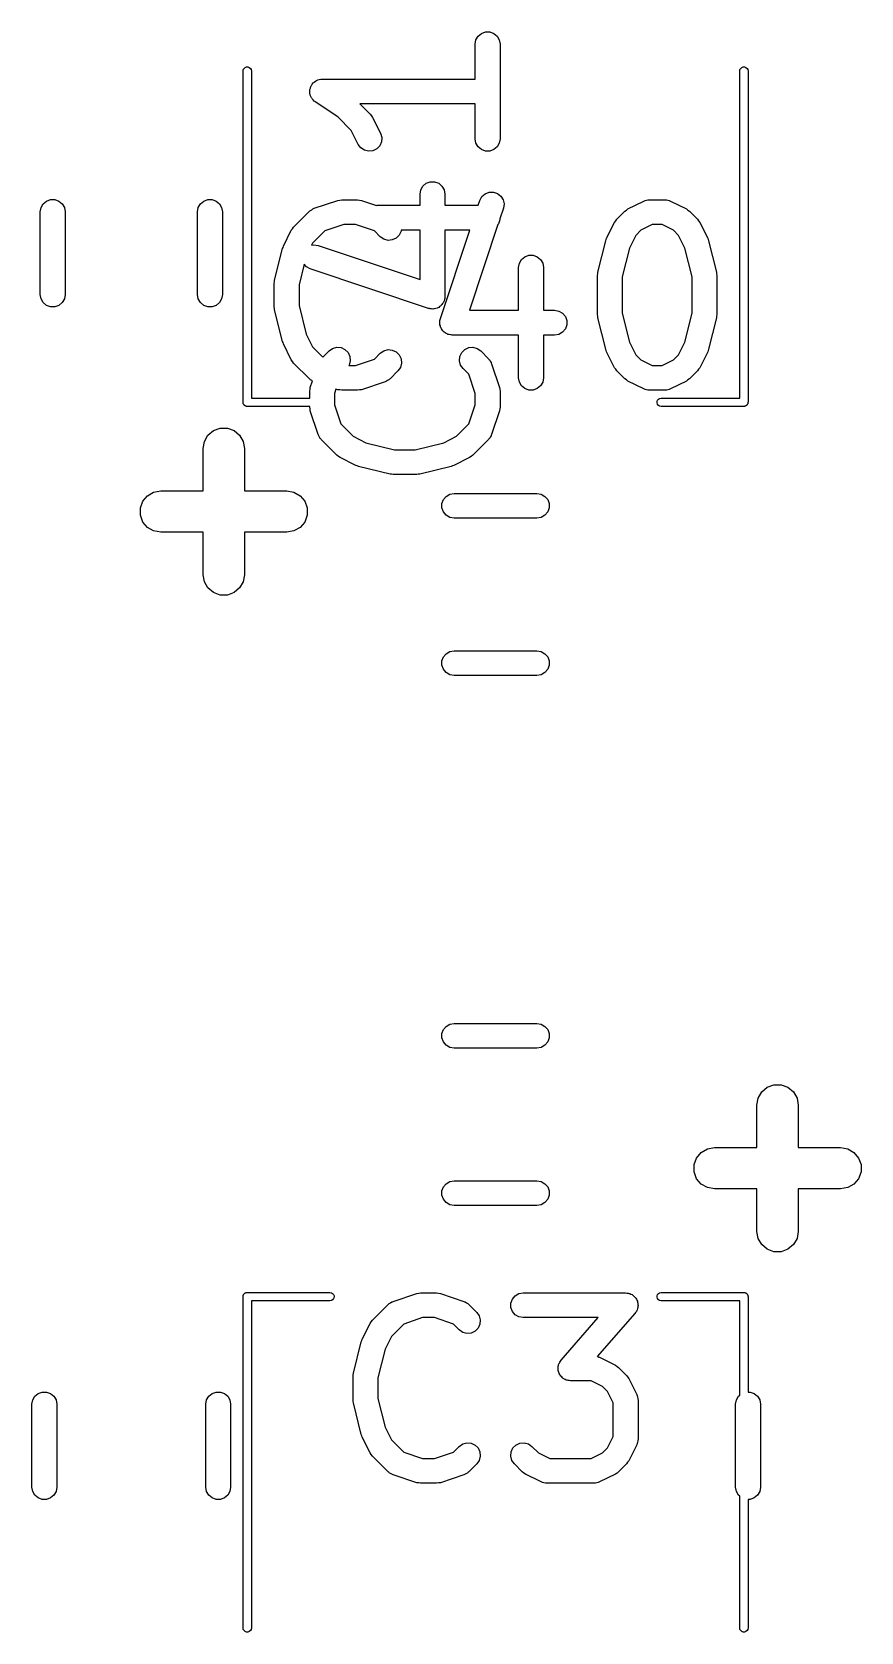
# Model space of a CAD drawing. Extents: x 74.6 to 132.8, y -113.1 to -87.3.
# Drawn here: x 81.85 to 86.86, y -108.17 to -98.51 of the extents above; entities that cross this region are included whole.
import ezdxf

# ---------------------------------------------------------------- set-up
doc = ezdxf.new("R2010")
doc.units = 0
doc.header["$MEASUREMENT"] = 0
doc.layers.add('BLACK', color=7, linetype='CONTINUOUS')

msp = doc.modelspace()

# ---------------------------------------------------------------- linework, layer by layer
at = {"layer": 'Black'}
for p, q in [((84.5319, -98.5624), (84.5449, -98.5399)), ((84.5449, -98.5399), (84.5649, -98.5231)), ((84.5649, -98.5231), (84.5894, -98.5142)), ((84.5894, -98.5142), (84.6154, -98.5142)), ((84.6154, -98.5142), (84.6399, -98.5231)), ((84.6399, -98.5231), (84.6598, -98.5399)), ((84.6598, -98.5399), (84.6729, -98.5624)), ((84.5274, -98.5881), (84.5319, -98.5624)), ((84.5274, -98.7988), (84.5274, -98.5881)), ((84.6729, -98.5624), (84.6774, -98.5881)), ((84.6774, -98.5881), (84.6774, -99.1595)), ((83.1308, -98.7339), (83.1375, -98.7283)), ((83.1375, -98.7283), (83.1457, -98.7254)), ((83.1457, -98.7254), (83.1543, -98.7254)), ((83.1543, -98.7254), (83.1625, -98.7283)), ((83.1625, -98.7283), (83.1692, -98.7339)), ((86.1308, -98.7339), (86.1375, -98.7283)), ((86.1375, -98.7283), (86.1457, -98.7254)), ((86.1457, -98.7254), (86.1543, -98.7254)), ((86.1543, -98.7254), (86.1625, -98.7283)), ((86.1625, -98.7283), (86.1692, -98.7339)), ((83.125, -98.75), (83.1265, -98.7414)), ((83.125, -98.85), (83.125, -98.75)), ((83.1265, -98.7414), (83.1308, -98.7339)), ((83.1692, -98.7339), (83.1735, -98.7414)), ((83.1735, -98.7414), (83.175, -98.75)), ((83.175, -98.75), (83.175, -98.85)), ((83.5374, -98.8363), (83.5432, -98.8295)), ((83.5432, -98.8295), (83.5481, -98.822)), ((83.5481, -98.822), (83.5515, -98.8195)), ((83.5515, -98.8195), (83.5542, -98.8164)), ((83.5542, -98.8164), (83.5619, -98.8119)), ((83.5619, -98.8119), (83.5691, -98.8066)), ((83.5691, -98.8066), (83.5731, -98.8054)), ((83.5731, -98.8054), (83.5767, -98.8033)), ((83.5767, -98.8033), (83.5855, -98.8018)), ((83.5855, -98.8018), (83.5941, -98.7993)), ((83.5941, -98.7993), (83.5983, -98.7995)), ((83.5983, -98.7995), (83.6024, -98.7988)), ((83.6024, -98.7988), (84.5274, -98.7988)), ((86.125, -98.75), (86.1265, -98.7414)), ((86.125, -100.725), (86.125, -98.75)), ((86.1265, -98.7414), (86.1308, -98.7339)), ((86.1692, -98.7339), (86.1735, -98.7414)), ((86.1735, -98.7414), (86.175, -98.75)), ((86.175, -98.75), (86.175, -100.75)), ((83.125, -100.75), (83.125, -98.85)), ((83.175, -98.85), (83.175, -100.725)), ((83.5275, -98.869), (83.5285, -98.8649)), ((83.5285, -98.8779), (83.5275, -98.869)), ((83.5285, -98.8608), (83.5316, -98.8524)), ((83.5285, -98.8649), (83.5285, -98.8608)), ((83.5285, -98.8868), (83.5285, -98.8779)), ((83.5299, -98.8907), (83.5285, -98.8868)), ((83.5304, -98.8949), (83.5299, -98.8907)), ((83.5344, -98.9029), (83.5304, -98.8949)), ((83.5316, -98.8524), (83.5337, -98.8437)), ((83.5337, -98.8437), (83.536, -98.8402)), ((83.5374, -98.9113), (83.5344, -98.9029)), ((83.536, -98.8402), (83.5374, -98.8363)), ((83.5401, -98.9145), (83.5374, -98.9113)), ((83.5419, -98.9182), (83.5401, -98.9145)), ((83.5484, -98.9244), (83.5419, -98.9182)), ((83.5542, -98.9313), (83.5484, -98.9244)), ((83.5578, -98.9333), (83.5542, -98.9313)), ((83.5608, -98.9362), (83.5578, -98.9333)), ((83.6975, -99.0273), (83.5608, -98.9362)), ((84.5274, -98.9488), (83.8311, -98.9488)), ((83.8311, -98.9488), (83.8935, -99.0113)), ((83.8935, -99.0113), (83.9004, -99.0211)), ((83.9004, -99.0211), (83.9076, -99.0307)), ((84.5274, -99.1595), (84.5274, -98.9488)), ((83.7788, -99.1087), (83.6975, -99.0273)), ((83.821, -99.1931), (83.7788, -99.1087)), ((83.9076, -99.0307), (83.9552, -99.126)), ((83.8365, -99.214), (83.821, -99.1931)), ((83.8583, -99.2283), (83.8365, -99.214)), ((83.9507, -99.2008), (83.9328, -99.2198)), ((83.961, -99.1769), (83.9507, -99.2008)), ((83.9552, -99.126), (83.9626, -99.1509)), ((83.9626, -99.1509), (83.961, -99.1769)), ((84.5319, -99.1852), (84.5274, -99.1595)), ((84.5449, -99.2077), (84.5319, -99.1852)), ((84.5649, -99.2245), (84.5449, -99.2077)), ((84.6598, -99.2077), (84.6399, -99.2245)), ((84.6729, -99.1852), (84.6598, -99.2077)), ((84.6774, -99.1595), (84.6729, -99.1852)), ((83.8836, -99.2344), (83.8583, -99.2283)), ((83.9095, -99.2314), (83.8836, -99.2344)), ((83.9328, -99.2198), (83.9095, -99.2314)), ((84.5894, -99.2334), (84.5649, -99.2245)), ((84.6154, -99.2334), (84.5894, -99.2334)), ((84.6399, -99.2245), (84.6154, -99.2334)), ((84.194, -99.4929), (84.1986, -99.4672)), ((84.194, -99.5607), (84.194, -99.4929)), ((84.1986, -99.4672), (84.2116, -99.4446)), ((84.2116, -99.4446), (84.2315, -99.4279)), ((84.2315, -99.4279), (84.256, -99.419)), ((84.256, -99.419), (84.2821, -99.419)), ((84.2821, -99.419), (84.3065, -99.4279)), ((84.3065, -99.4279), (84.3265, -99.4446)), ((84.3265, -99.4446), (84.3395, -99.4672)), ((84.3395, -99.4672), (84.344, -99.4929)), ((84.344, -99.4929), (84.344, -99.5607)), ((84.5674, -99.5081), (84.5869, -99.4909)), ((84.5869, -99.4909), (84.6112, -99.4813)), ((84.6112, -99.4813), (84.6372, -99.4806)), ((84.6372, -99.4806), (84.6619, -99.4888)), ((84.6619, -99.4888), (84.6823, -99.505)), ((84.6823, -99.505), (84.6959, -99.5272)), ((81.9, -99.6), (81.9045, -99.5743)), ((81.9, -100.1), (81.9, -99.6)), ((81.9045, -99.5743), (81.9175, -99.5518)), ((81.9175, -99.5518), (81.9375, -99.535)), ((81.9375, -99.535), (81.962, -99.5261)), ((81.962, -99.5261), (81.988, -99.5261)), ((81.988, -99.5261), (82.0125, -99.535)), ((82.0125, -99.535), (82.0325, -99.5518)), ((82.0325, -99.5518), (82.0455, -99.5743)), ((82.0455, -99.5743), (82.05, -99.6)), ((82.05, -99.6), (82.05, -100.1)), ((82.85, -99.6), (82.8545, -99.5743)), ((82.85, -100.1), (82.85, -99.6)), ((82.8545, -99.5743), (82.8675, -99.5518)), ((82.8675, -99.5518), (82.8875, -99.535)), ((82.8875, -99.535), (82.912, -99.5261)), ((82.912, -99.5261), (82.938, -99.5261)), ((82.938, -99.5261), (82.9625, -99.535)), ((82.9625, -99.535), (82.9825, -99.5518)), ((82.9825, -99.5518), (82.9955, -99.5743)), ((82.9955, -99.5743), (83, -99.6)), ((83, -99.6), (83, -100.1)), ((83.4303, -99.6922), (83.5255, -99.597)), ((83.5255, -99.597), (83.5291, -99.5945)), ((83.5291, -99.5945), (83.5319, -99.5913)), ((83.5319, -99.5913), (83.5397, -99.5871)), ((83.5397, -99.5871), (83.5469, -99.582)), ((83.5469, -99.582), (83.5511, -99.5809)), ((83.5511, -99.5809), (83.5549, -99.5788)), ((83.5549, -99.5788), (83.6977, -99.5312)), ((83.6977, -99.5312), (83.7096, -99.5295)), ((83.7096, -99.5295), (83.7214, -99.5274)), ((83.7214, -99.5274), (83.8167, -99.5274)), ((83.8167, -99.5274), (83.8285, -99.5295)), ((83.8285, -99.5295), (83.8404, -99.5312)), ((83.8404, -99.5312), (83.9312, -99.5615)), ((83.9312, -99.5615), (83.9357, -99.5607)), ((83.9357, -99.5607), (84.194, -99.5607)), ((84.344, -99.5607), (84.5451, -99.5607)), ((84.5451, -99.5607), (84.555, -99.531)), ((84.555, -99.531), (84.5674, -99.5081)), ((84.6973, -99.5785), (84.6762, -99.6418)), ((84.6959, -99.5272), (84.7012, -99.5527)), ((84.7012, -99.5527), (84.6973, -99.5785)), ((85.3827, -99.6446), (85.4303, -99.597)), ((85.4303, -99.597), (85.4401, -99.5901)), ((85.4401, -99.5901), (85.4498, -99.5829)), ((85.4498, -99.5829), (85.545, -99.5353)), ((85.545, -99.5353), (85.5492, -99.5341)), ((85.5492, -99.5341), (85.5529, -99.5319)), ((85.5529, -99.5319), (85.5616, -99.5304)), ((85.5616, -99.5304), (85.57, -99.5279)), ((85.57, -99.5279), (85.5743, -99.5281)), ((85.5743, -99.5281), (85.5786, -99.5274)), ((85.5786, -99.5274), (85.6738, -99.5274)), ((85.6738, -99.5274), (85.6781, -99.5281)), ((85.6781, -99.5281), (85.6824, -99.5279)), ((85.6824, -99.5279), (85.6908, -99.5304)), ((85.6908, -99.5304), (85.6995, -99.5319)), ((85.6995, -99.5319), (85.7032, -99.5341)), ((85.7032, -99.5341), (85.7074, -99.5353)), ((85.7074, -99.5353), (85.8026, -99.5829)), ((85.8026, -99.5829), (85.8122, -99.5901)), ((85.8122, -99.5901), (85.8221, -99.597)), ((85.8221, -99.597), (85.8697, -99.6446)), ((83.4234, -99.702), (83.4303, -99.6922)), ((83.7336, -99.6774), (83.6191, -99.7156)), ((83.8045, -99.6774), (83.7336, -99.6774)), ((83.919, -99.7156), (83.8045, -99.6774)), ((84.6647, -99.6763), (84.4922, -100.194)), ((84.6673, -99.6732), (84.6647, -99.6763)), ((84.6762, -99.6487), (84.6673, -99.6732)), ((84.6762, -99.6418), (84.6762, -99.6487)), ((85.321, -99.7593), (85.3686, -99.6641)), ((85.3686, -99.6641), (85.3758, -99.6544)), ((85.3758, -99.6544), (85.3827, -99.6446)), ((85.5963, -99.6774), (85.5278, -99.7116)), ((85.6561, -99.6774), (85.5963, -99.6774)), ((85.7246, -99.7116), (85.6561, -99.6774)), ((85.8697, -99.6446), (85.8766, -99.6544)), ((85.8766, -99.6544), (85.8837, -99.6641)), ((85.8837, -99.6641), (85.9314, -99.7593)), ((83.3686, -99.8069), (83.4163, -99.7117)), ((83.4163, -99.7117), (83.4234, -99.702)), ((83.545, -99.7897), (83.539, -99.8016)), ((83.6191, -99.7156), (83.545, -99.7897)), ((83.9541, -99.7507), (83.919, -99.7156)), ((83.9754, -99.7656), (83.9541, -99.7507)), ((84.0006, -99.7723), (83.9754, -99.7656)), ((84.0266, -99.7701), (84.0006, -99.7723)), ((84.0502, -99.7591), (84.0266, -99.7701)), ((84.0686, -99.7406), (84.0502, -99.7591)), ((84.0796, -99.717), (84.0686, -99.7406)), ((84.0801, -99.7107), (84.0796, -99.717)), ((84.194, -99.7107), (84.0801, -99.7107)), ((84.194, -100.008), (84.194, -99.7107)), ((84.3169, -100.245), (84.4951, -99.7107)), ((84.4951, -99.7107), (84.344, -99.7107)), ((84.344, -99.7107), (84.344, -100.112)), ((85.2677, -99.9651), (85.3153, -99.7747)), ((85.3153, -99.7747), (85.3187, -99.7672)), ((85.3187, -99.7672), (85.321, -99.7593)), ((85.4974, -99.742), (85.4589, -99.819)), ((85.5278, -99.7116), (85.4974, -99.742)), ((85.755, -99.742), (85.7246, -99.7116)), ((85.7935, -99.819), (85.755, -99.742)), ((85.9314, -99.7593), (85.9337, -99.7672)), ((85.9337, -99.7672), (85.937, -99.7747)), ((85.937, -99.7747), (85.9847, -99.9651)), ((83.3153, -100.013), (83.363, -99.8223)), ((83.363, -99.8223), (83.3663, -99.8148)), ((83.3663, -99.8148), (83.3686, -99.8069)), ((83.539, -99.8016), (83.5527, -99.7988)), ((83.5527, -99.7988), (83.5785, -99.8027)), ((83.5785, -99.8027), (84.194, -100.008)), ((84.7938, -99.9101), (84.8068, -99.8875)), ((84.8068, -99.8875), (84.8268, -99.8708)), ((84.8268, -99.8708), (84.8513, -99.8619)), ((84.8513, -99.8619), (84.8773, -99.8619)), ((84.8773, -99.8619), (84.9018, -99.8708)), ((84.9018, -99.8708), (84.9217, -99.8875)), ((84.9217, -99.8875), (84.9348, -99.9101)), ((85.4589, -99.819), (85.4155, -99.9926)), ((85.8369, -99.9926), (85.7935, -99.819)), ((83.494, -99.9166), (83.4631, -100.04)), ((83.5081, -99.9326), (83.494, -99.9166)), ((83.531, -99.945), (83.5081, -99.9326)), ((84.2453, -100.183), (83.531, -99.945)), ((84.7893, -99.9357), (84.7938, -99.9101)), ((84.7893, -100.194), (84.7893, -99.9357)), ((84.9348, -99.9101), (84.9393, -99.9357)), ((84.9393, -99.9357), (84.9393, -100.194)), ((85.2655, -99.9833), (85.2671, -99.9743)), ((85.2655, -100.221), (85.2655, -99.9833)), ((85.2671, -99.9743), (85.2677, -99.9651)), ((85.9847, -99.9651), (85.9853, -99.9743)), ((85.9853, -99.9743), (85.9869, -99.9833)), ((85.9869, -99.9833), (85.9869, -100.221)), ((83.3131, -100.031), (83.3147, -100.022)), ((83.3131, -100.174), (83.3131, -100.031)), ((83.3147, -100.022), (83.3153, -100.013)), ((83.4631, -100.04), (83.4631, -100.165)), ((85.4155, -99.9926), (85.4155, -100.212)), ((85.8369, -100.212), (85.8369, -99.9926)), ((81.9045, -100.126), (81.9, -100.1)), ((81.9175, -100.148), (81.9045, -100.126)), ((81.9375, -100.165), (81.9175, -100.148)), ((81.962, -100.174), (81.9375, -100.165)), ((81.988, -100.174), (81.962, -100.174)), ((82.0125, -100.165), (81.988, -100.174)), ((82.0325, -100.148), (82.0125, -100.165)), ((82.0455, -100.126), (82.0325, -100.148)), ((82.05, -100.1), (82.0455, -100.126)), ((82.8545, -100.126), (82.85, -100.1)), ((82.8675, -100.148), (82.8545, -100.126)), ((82.8875, -100.165), (82.8675, -100.148)), ((82.912, -100.174), (82.8875, -100.165)), ((82.938, -100.174), (82.912, -100.174)), ((82.9625, -100.165), (82.938, -100.174)), ((82.9825, -100.148), (82.9625, -100.165)), ((82.9955, -100.126), (82.9825, -100.148)), ((83, -100.1), (82.9955, -100.126)), ((83.3147, -100.183), (83.3131, -100.174)), ((83.4631, -100.165), (83.5065, -100.338)), ((84.2966, -100.182), (84.2892, -100.183)), ((84.3013, -100.179), (84.2966, -100.182)), ((84.3065, -100.177), (84.3013, -100.179)), ((84.3124, -100.172), (84.3065, -100.177)), ((84.3188, -100.168), (84.3124, -100.172)), ((84.3223, -100.164), (84.3188, -100.168)), ((84.3265, -100.16), (84.3223, -100.164)), ((84.3303, -100.154), (84.3265, -100.16)), ((84.335, -100.148), (84.3303, -100.154)), ((84.3368, -100.142), (84.335, -100.148)), ((84.3395, -100.138), (84.3368, -100.142)), ((84.3408, -100.13), (84.3395, -100.138)), ((84.3432, -100.123), (84.3408, -100.13)), ((84.344, -100.112), (84.3431, -100.117)), ((84.3431, -100.117), (84.3432, -100.123)), ((83.3153, -100.192), (83.3147, -100.183)), ((83.363, -100.382), (83.3153, -100.192)), ((84.2508, -100.184), (84.2453, -100.183)), ((84.256, -100.186), (84.2508, -100.184)), ((84.2636, -100.186), (84.256, -100.186)), ((84.2711, -100.187), (84.2636, -100.186)), ((84.2765, -100.186), (84.2711, -100.187)), ((84.2821, -100.186), (84.2765, -100.186)), ((84.2892, -100.183), (84.2821, -100.186)), ((84.3131, -100.271), (84.3142, -100.264)), ((84.3142, -100.277), (84.3131, -100.271)), ((84.3142, -100.256), (84.3161, -100.251)), ((84.3142, -100.264), (84.3142, -100.256)), ((84.3142, -100.282), (84.3142, -100.277)), ((84.3161, -100.251), (84.3169, -100.245)), ((84.4922, -100.194), (84.7893, -100.194)), ((84.9393, -100.194), (85.0071, -100.194)), ((85.0071, -100.194), (85.0328, -100.199)), ((85.0328, -100.199), (85.0554, -100.212)), ((85.0554, -100.212), (85.0721, -100.232)), ((85.0721, -100.232), (85.081, -100.256)), ((85.081, -100.256), (85.081, -100.282)), ((85.2671, -100.23), (85.2655, -100.221)), ((85.2677, -100.24), (85.2671, -100.23)), ((85.3153, -100.43), (85.2677, -100.24)), ((85.4155, -100.212), (85.4589, -100.386)), ((85.7935, -100.386), (85.8369, -100.212)), ((85.9847, -100.24), (85.937, -100.43)), ((85.9853, -100.23), (85.9847, -100.24)), ((85.9869, -100.221), (85.9853, -100.23)), ((83.5065, -100.338), (83.545, -100.415)), ((84.3168, -100.289), (84.3142, -100.282)), ((84.3183, -100.297), (84.3168, -100.289)), ((84.3212, -100.301), (84.3183, -100.297)), ((84.3231, -100.307), (84.3212, -100.301)), ((84.328, -100.312), (84.3231, -100.307)), ((84.332, -100.319), (84.328, -100.312)), ((84.3363, -100.322), (84.332, -100.319)), ((84.3399, -100.327), (84.3363, -100.322)), ((84.3464, -100.33), (84.3399, -100.327)), ((84.3524, -100.335), (84.3464, -100.33)), ((84.3576, -100.337), (84.3524, -100.335)), ((84.3624, -100.34), (84.3576, -100.337)), ((84.3699, -100.341), (84.3624, -100.34)), ((84.3771, -100.343), (84.3699, -100.341)), ((84.3826, -100.343), (84.3771, -100.343)), ((84.3881, -100.344), (84.3826, -100.343)), ((84.7893, -100.344), (84.3881, -100.344)), ((84.7893, -100.602), (84.7893, -100.344)), ((85.0071, -100.344), (84.9393, -100.344)), ((84.9393, -100.344), (84.9393, -100.602)), ((85.0328, -100.34), (85.0071, -100.344)), ((85.0554, -100.327), (85.0328, -100.34)), ((85.0721, -100.307), (85.0554, -100.327)), ((85.081, -100.282), (85.0721, -100.307)), ((83.3663, -100.39), (83.363, -100.382)), ((83.3686, -100.398), (83.3663, -100.39)), ((83.4163, -100.493), (83.3686, -100.398)), ((83.545, -100.415), (83.6071, -100.477)), ((83.6071, -100.477), (83.6446, -100.44)), ((83.6446, -100.44), (83.6659, -100.425)), ((83.6659, -100.425), (83.6911, -100.418)), ((83.6911, -100.418), (83.717, -100.42)), ((83.717, -100.42), (83.7406, -100.431)), ((83.7406, -100.431), (83.7591, -100.45)), ((83.7591, -100.45), (83.7701, -100.473)), ((83.919, -100.489), (83.9541, -100.454)), ((83.9541, -100.454), (83.9754, -100.439)), ((83.9754, -100.439), (84.0006, -100.432)), ((84.0006, -100.432), (84.0266, -100.435)), ((84.0266, -100.435), (84.0502, -100.446)), ((84.0502, -100.446), (84.0686, -100.464)), ((84.0686, -100.464), (84.0796, -100.488)), ((84.4347, -100.473), (84.4457, -100.45)), ((84.4457, -100.45), (84.4641, -100.431)), ((84.4641, -100.431), (84.4877, -100.42)), ((84.4877, -100.42), (84.5137, -100.418)), ((84.5137, -100.418), (84.5388, -100.425)), ((84.5388, -100.425), (84.5602, -100.44)), ((84.5602, -100.44), (84.6078, -100.487)), ((85.3187, -100.438), (85.3153, -100.43)), ((85.321, -100.445), (85.3187, -100.438)), ((85.3686, -100.541), (85.321, -100.445)), ((85.4589, -100.386), (85.4974, -100.463)), ((85.4974, -100.463), (85.5278, -100.493)), ((85.7246, -100.493), (85.755, -100.463)), ((85.755, -100.463), (85.7935, -100.386)), ((85.9314, -100.445), (85.8837, -100.541)), ((85.9337, -100.438), (85.9314, -100.445)), ((85.937, -100.43), (85.9337, -100.438)), ((83.4234, -100.503), (83.4163, -100.493)), ((83.4303, -100.513), (83.4234, -100.503)), ((83.5255, -100.608), (83.4303, -100.513)), ((83.7656, -100.525), (83.7636, -100.527)), ((83.7636, -100.527), (83.8045, -100.527)), ((83.7723, -100.499), (83.7656, -100.525)), ((83.7701, -100.473), (83.7723, -100.499)), ((83.8045, -100.527), (83.919, -100.489)), ((84.0602, -100.56), (84.0126, -100.608)), ((84.0751, -100.539), (84.0602, -100.56)), ((84.0819, -100.514), (84.0751, -100.539)), ((84.0796, -100.488), (84.0819, -100.514)), ((84.4324, -100.499), (84.4347, -100.473)), ((84.4392, -100.525), (84.4324, -100.499)), ((84.4541, -100.546), (84.4392, -100.525)), ((84.4892, -100.581), (84.4541, -100.546)), ((84.6078, -100.487), (84.6103, -100.491)), ((84.6103, -100.491), (84.6135, -100.494)), ((84.6135, -100.494), (84.6177, -100.502)), ((84.6177, -100.502), (84.6227, -100.509)), ((84.6227, -100.509), (84.6239, -100.513)), ((84.6239, -100.513), (84.6259, -100.517)), ((84.6259, -100.517), (84.6735, -100.66)), ((85.3758, -100.55), (85.3686, -100.541)), ((85.3827, -100.56), (85.3758, -100.55)), ((85.4303, -100.608), (85.3827, -100.56)), ((85.5278, -100.493), (85.5963, -100.527)), ((85.5963, -100.527), (85.6561, -100.527)), ((85.6561, -100.527), (85.7246, -100.493)), ((85.8697, -100.56), (85.8221, -100.608)), ((85.8766, -100.55), (85.8697, -100.56)), ((85.8837, -100.541), (85.8766, -100.55)), ((83.5291, -100.61), (83.5255, -100.608)), ((83.5319, -100.614), (83.5291, -100.61)), ((83.5295, -100.671), (83.5312, -100.66)), ((83.5312, -100.66), (83.5442, -100.621)), ((83.5397, -100.618), (83.5319, -100.614)), ((83.5442, -100.621), (83.5397, -100.618)), ((83.9832, -100.626), (83.8404, -100.674)), ((83.987, -100.624), (83.9832, -100.626)), ((83.9912, -100.623), (83.987, -100.624)), ((83.9984, -100.618), (83.9912, -100.623)), ((84.0061, -100.614), (83.9984, -100.618)), ((84.009, -100.61), (84.0061, -100.614)), ((84.0126, -100.608), (84.009, -100.61)), ((84.5274, -100.696), (84.4892, -100.581)), ((84.6735, -100.66), (84.6753, -100.671)), ((84.7938, -100.628), (84.7893, -100.602)), ((84.8068, -100.651), (84.7938, -100.628)), ((84.8268, -100.667), (84.8068, -100.651)), ((84.9217, -100.651), (84.9018, -100.667)), ((84.9348, -100.628), (84.9217, -100.651)), ((84.9393, -100.602), (84.9348, -100.628)), ((85.4401, -100.615), (85.4303, -100.608)), ((85.4498, -100.622), (85.4401, -100.615)), ((85.545, -100.669), (85.4498, -100.622)), ((85.8026, -100.622), (85.7074, -100.669)), ((85.8122, -100.615), (85.8026, -100.622)), ((85.8221, -100.608), (85.8122, -100.615)), ((83.1254, -100.752), (83.125, -100.75)), ((83.1254, -100.754), (83.1254, -100.752)), ((83.1261, -100.756), (83.1254, -100.754)), ((83.1265, -100.759), (83.1261, -100.756)), ((83.1276, -100.76), (83.1265, -100.759)), ((83.1283, -100.762), (83.1276, -100.76)), ((83.1298, -100.764), (83.1283, -100.762)), ((83.175, -100.725), (83.5274, -100.725)), ((83.5274, -100.683), (83.5295, -100.671)), ((83.5274, -100.725), (83.5274, -100.683)), ((83.686, -100.67), (83.6774, -100.696)), ((83.6774, -100.696), (83.6774, -100.766)), ((83.6977, -100.674), (83.686, -100.67)), ((83.7096, -100.675), (83.6977, -100.674)), ((83.7214, -100.677), (83.7096, -100.675)), ((83.8167, -100.677), (83.7214, -100.677)), ((83.8285, -100.675), (83.8167, -100.677)), ((83.8404, -100.674), (83.8285, -100.675)), ((84.5274, -100.766), (84.5274, -100.696)), ((84.6753, -100.671), (84.6774, -100.683)), ((84.6774, -100.683), (84.6774, -100.779)), ((84.8513, -100.676), (84.8268, -100.667)), ((84.8773, -100.676), (84.8513, -100.676)), ((84.9018, -100.667), (84.8773, -100.676)), ((85.5492, -100.671), (85.545, -100.669)), ((85.5529, -100.673), (85.5492, -100.671)), ((85.5616, -100.674), (85.5529, -100.673)), ((85.57, -100.677), (85.5616, -100.674)), ((85.5743, -100.677), (85.57, -100.677)), ((85.5786, -100.677), (85.5743, -100.677)), ((85.6738, -100.677), (85.5786, -100.677)), ((85.6254, -100.746), (85.6283, -100.737)), ((85.6254, -100.754), (85.6254, -100.746)), ((85.6283, -100.762), (85.6254, -100.754)), ((85.6283, -100.737), (85.6339, -100.731)), ((85.6339, -100.769), (85.6283, -100.762)), ((85.6339, -100.731), (85.6414, -100.727)), ((85.6414, -100.727), (85.65, -100.725)), ((85.65, -100.725), (86.125, -100.725)), ((85.6781, -100.677), (85.6738, -100.677)), ((85.6824, -100.677), (85.6781, -100.677)), ((85.6908, -100.674), (85.6824, -100.677)), ((85.6995, -100.673), (85.6908, -100.674)), ((85.7032, -100.671), (85.6995, -100.673)), ((85.7074, -100.669), (85.7032, -100.671)), ((86.1717, -100.762), (86.1702, -100.764)), ((86.1724, -100.76), (86.1717, -100.762)), ((86.1735, -100.759), (86.1724, -100.76)), ((86.1739, -100.756), (86.1735, -100.759)), ((86.1746, -100.754), (86.1739, -100.756)), ((86.175, -100.75), (86.1746, -100.752)), ((86.1746, -100.752), (86.1746, -100.754)), ((83.1308, -100.766), (83.1298, -100.764)), ((83.1325, -100.767), (83.1308, -100.766)), ((83.1339, -100.769), (83.1325, -100.767)), ((83.1358, -100.77), (83.1339, -100.769)), ((83.1375, -100.772), (83.1358, -100.77)), ((83.1396, -100.772), (83.1375, -100.772)), ((83.1414, -100.773), (83.1396, -100.772)), ((83.1436, -100.774), (83.1414, -100.773)), ((83.1457, -100.775), (83.1436, -100.774)), ((83.1478, -100.775), (83.1457, -100.775)), ((83.15, -100.775), (83.1478, -100.775)), ((83.5274, -100.775), (83.15, -100.775)), ((83.5274, -100.779), (83.5274, -100.775)), ((83.5295, -100.79), (83.5274, -100.779)), ((83.5312, -100.802), (83.5295, -100.79)), ((83.5788, -100.945), (83.5312, -100.802)), ((83.6774, -100.766), (83.7156, -100.881)), ((84.4892, -100.881), (84.5274, -100.766)), ((84.6735, -100.802), (84.6259, -100.945)), ((84.6753, -100.79), (84.6735, -100.802)), ((84.6774, -100.779), (84.6753, -100.79)), ((85.6414, -100.773), (85.6339, -100.769)), ((85.65, -100.775), (85.6414, -100.773)), ((86.15, -100.775), (85.65, -100.775)), ((86.1522, -100.775), (86.15, -100.775)), ((86.1543, -100.775), (86.1522, -100.775)), ((86.1564, -100.774), (86.1543, -100.775)), ((86.1586, -100.773), (86.1564, -100.774)), ((86.1604, -100.772), (86.1586, -100.773)), ((86.1625, -100.772), (86.1604, -100.772)), ((86.1642, -100.77), (86.1625, -100.772)), ((86.1661, -100.769), (86.1642, -100.77)), ((86.1675, -100.767), (86.1661, -100.769)), ((86.1692, -100.766), (86.1675, -100.767)), ((86.1702, -100.764), (86.1692, -100.766)), ((82.8911, -100.986), (82.9128, -100.949)), ((82.9128, -100.949), (82.9461, -100.921)), ((82.9461, -100.921), (82.9869, -100.906)), ((82.9869, -100.906), (83.0303, -100.906)), ((83.0303, -100.906), (83.0711, -100.921)), ((83.0711, -100.921), (83.1043, -100.949)), ((83.1043, -100.949), (83.126, -100.986)), ((83.5809, -100.949), (83.5788, -100.945)), ((83.582, -100.953), (83.5809, -100.949)), ((83.5871, -100.96), (83.582, -100.953)), ((83.7156, -100.881), (83.7897, -100.955)), ((83.7897, -100.955), (83.8667, -100.994)), ((84.3381, -100.994), (84.4151, -100.955)), ((84.4151, -100.955), (84.4892, -100.881)), ((84.6227, -100.953), (84.6177, -100.96)), ((84.6239, -100.949), (84.6227, -100.953)), ((84.6259, -100.945), (84.6239, -100.949)), ((82.8836, -101.029), (82.8911, -100.986)), ((82.8836, -101.285), (82.8836, -101.029)), ((83.126, -100.986), (83.1336, -101.029)), ((83.1336, -101.029), (83.1336, -101.285)), ((83.5913, -100.968), (83.5871, -100.96)), ((83.5945, -100.971), (83.5913, -100.968)), ((83.597, -100.974), (83.5945, -100.971)), ((83.6922, -101.07), (83.597, -100.974)), ((83.8667, -100.994), (84.0402, -101.037)), ((84.0402, -101.037), (84.1646, -101.037)), ((84.1646, -101.037), (84.3381, -100.994)), ((84.6078, -100.974), (84.5126, -101.07)), ((84.6103, -100.971), (84.6078, -100.974)), ((84.6135, -100.968), (84.6103, -100.971)), ((84.6177, -100.96), (84.6135, -100.968)), ((83.702, -101.077), (83.6922, -101.07)), ((83.7117, -101.084), (83.702, -101.077)), ((83.8069, -101.131), (83.7117, -101.084)), ((83.8148, -101.134), (83.8069, -101.131)), ((83.8223, -101.137), (83.8148, -101.134)), ((84.0128, -101.185), (83.8223, -101.137)), ((84.3825, -101.137), (84.192, -101.185)), ((84.39, -101.134), (84.3825, -101.137)), ((84.3978, -101.131), (84.39, -101.134)), ((84.4931, -101.084), (84.3978, -101.131)), ((84.5027, -101.077), (84.4931, -101.084)), ((84.5126, -101.07), (84.5027, -101.077)), ((84.0219, -101.185), (84.0128, -101.185)), ((84.031, -101.187), (84.0219, -101.185)), ((84.1738, -101.187), (84.031, -101.187)), ((84.1828, -101.185), (84.1738, -101.187)), ((84.192, -101.185), (84.1828, -101.185)), ((82.5194, -101.348), (82.5473, -101.314)), ((82.5473, -101.314), (82.5849, -101.293)), ((82.5849, -101.293), (82.6276, -101.285)), ((82.6276, -101.285), (82.8836, -101.285)), ((83.1336, -101.285), (83.3895, -101.285)), ((83.3895, -101.285), (83.4323, -101.293)), ((83.4323, -101.293), (83.4699, -101.314)), ((83.4699, -101.314), (83.4978, -101.348)), ((84.3261, -101.362), (84.335, -101.337)), ((84.335, -101.337), (84.3518, -101.318)), ((84.3518, -101.318), (84.3743, -101.305)), ((84.3743, -101.305), (84.4, -101.3)), ((84.4, -101.3), (84.9, -101.3)), ((84.9, -101.3), (84.9257, -101.305)), ((84.9257, -101.305), (84.9482, -101.318)), ((84.9482, -101.318), (84.965, -101.337)), ((84.965, -101.337), (84.9739, -101.362)), ((82.5045, -101.388), (82.5194, -101.348)), ((82.5045, -101.432), (82.5045, -101.388)), ((82.5194, -101.473), (82.5045, -101.432)), ((83.4978, -101.348), (83.5126, -101.388)), ((83.5126, -101.432), (83.4978, -101.473)), ((83.5126, -101.388), (83.5126, -101.432)), ((84.3261, -101.388), (84.3261, -101.362)), ((84.335, -101.412), (84.3261, -101.388)), ((84.3518, -101.432), (84.335, -101.412)), ((84.3743, -101.445), (84.3518, -101.432)), ((84.9482, -101.432), (84.9257, -101.445)), ((84.965, -101.412), (84.9482, -101.432)), ((84.9739, -101.388), (84.965, -101.412)), ((84.9739, -101.362), (84.9739, -101.388)), ((82.5473, -101.506), (82.5194, -101.473)), ((82.5849, -101.527), (82.5473, -101.506)), ((82.6276, -101.535), (82.5849, -101.527)), ((82.8836, -101.535), (82.6276, -101.535)), ((82.8836, -101.791), (82.8836, -101.535)), ((83.3895, -101.535), (83.1336, -101.535)), ((83.1336, -101.535), (83.1336, -101.791)), ((83.4323, -101.527), (83.3895, -101.535)), ((83.4699, -101.506), (83.4323, -101.527)), ((83.4978, -101.473), (83.4699, -101.506)), ((84.4, -101.45), (84.3743, -101.445)), ((84.9, -101.45), (84.4, -101.45)), ((84.9257, -101.445), (84.9, -101.45)), ((82.8911, -101.834), (82.8836, -101.791)), ((83.1336, -101.791), (83.126, -101.834)), ((82.9128, -101.871), (82.8911, -101.834)), ((82.9461, -101.899), (82.9128, -101.871)), ((82.9869, -101.914), (82.9461, -101.899)), ((83.0303, -101.914), (82.9869, -101.914)), ((83.0711, -101.899), (83.0303, -101.914)), ((83.1043, -101.871), (83.0711, -101.899)), ((83.126, -101.834), (83.1043, -101.871)), ((84.3261, -102.312), (84.335, -102.287)), ((84.335, -102.287), (84.3518, -102.268)), ((84.3518, -102.268), (84.3743, -102.255)), ((84.3743, -102.255), (84.4, -102.25)), ((84.4, -102.25), (84.9, -102.25)), ((84.9, -102.25), (84.9257, -102.255)), ((84.9257, -102.255), (84.9482, -102.268)), ((84.9482, -102.268), (84.965, -102.287)), ((84.965, -102.287), (84.9739, -102.312)), ((84.3261, -102.338), (84.3261, -102.312)), ((84.335, -102.362), (84.3261, -102.338)), ((84.3518, -102.382), (84.335, -102.362)), ((84.3743, -102.395), (84.3518, -102.382)), ((84.4, -102.4), (84.3743, -102.395)), ((84.9, -102.4), (84.4, -102.4)), ((84.9257, -102.395), (84.9, -102.4)), ((84.9482, -102.382), (84.9257, -102.395)), ((84.965, -102.362), (84.9482, -102.382)), ((84.9739, -102.338), (84.965, -102.362)), ((84.9739, -102.312), (84.9739, -102.338)), ((84.335, -104.537), (84.3518, -104.518)), ((84.3518, -104.518), (84.3743, -104.505)), ((84.3743, -104.505), (84.4, -104.5)), ((84.4, -104.5), (84.9, -104.5)), ((84.9, -104.5), (84.9257, -104.505)), ((84.9257, -104.505), (84.9482, -104.518)), ((84.9482, -104.518), (84.965, -104.537)), ((84.3261, -104.562), (84.335, -104.537)), ((84.3261, -104.588), (84.3261, -104.562)), ((84.335, -104.612), (84.3261, -104.588)), ((84.3518, -104.632), (84.335, -104.612)), ((84.965, -104.612), (84.9482, -104.632)), ((84.965, -104.537), (84.9739, -104.562)), ((84.9739, -104.588), (84.965, -104.612)), ((84.9739, -104.562), (84.9739, -104.588)), ((84.3743, -104.645), (84.3518, -104.632)), ((84.4, -104.65), (84.3743, -104.645)), ((84.9, -104.65), (84.4, -104.65)), ((84.9257, -104.645), (84.9, -104.65)), ((84.9482, -104.632), (84.9257, -104.645)), ((86.2361, -104.951), (86.2578, -104.914)), ((86.2578, -104.914), (86.2911, -104.886)), ((86.2911, -104.886), (86.3319, -104.871)), ((86.3319, -104.871), (86.3753, -104.871)), ((86.3753, -104.871), (86.4161, -104.886)), ((86.4161, -104.886), (86.4493, -104.914)), ((86.4493, -104.914), (86.471, -104.951)), ((86.2286, -104.994), (86.2361, -104.951)), ((86.2286, -105.25), (86.2286, -104.994)), ((86.471, -104.951), (86.4786, -104.994)), ((86.4786, -104.994), (86.4786, -105.25)), ((85.8644, -105.313), (85.8923, -105.279)), ((85.8923, -105.279), (85.9299, -105.258)), ((85.9299, -105.258), (85.9726, -105.25)), ((85.9726, -105.25), (86.2286, -105.25)), ((86.4786, -105.25), (86.7345, -105.25)), ((86.7345, -105.25), (86.7773, -105.258)), ((86.7773, -105.258), (86.8149, -105.279)), ((86.8149, -105.279), (86.8428, -105.313)), ((85.8495, -105.353), (85.8644, -105.313)), ((85.8495, -105.397), (85.8495, -105.353)), ((85.8644, -105.438), (85.8495, -105.397)), ((86.8428, -105.313), (86.8576, -105.353)), ((86.8576, -105.397), (86.8428, -105.438)), ((86.8576, -105.353), (86.8576, -105.397)), ((84.3261, -105.512), (84.335, -105.487)), ((84.335, -105.487), (84.3518, -105.468)), ((84.3518, -105.468), (84.3743, -105.455)), ((84.3743, -105.455), (84.4, -105.45)), ((84.4, -105.45), (84.9, -105.45)), ((84.9, -105.45), (84.9257, -105.455)), ((84.9257, -105.455), (84.9482, -105.468)), ((84.9482, -105.468), (84.965, -105.487)), ((84.965, -105.487), (84.9739, -105.512)), ((85.8923, -105.471), (85.8644, -105.438)), ((85.9299, -105.492), (85.8923, -105.471)), ((85.9726, -105.5), (85.9299, -105.492)), ((86.7773, -105.492), (86.7345, -105.5)), ((86.8149, -105.471), (86.7773, -105.492)), ((86.8428, -105.438), (86.8149, -105.471)), ((84.3261, -105.538), (84.3261, -105.512)), ((84.335, -105.562), (84.3261, -105.538)), ((84.3518, -105.582), (84.335, -105.562)), ((84.3743, -105.595), (84.3518, -105.582)), ((84.9482, -105.582), (84.9257, -105.595)), ((84.965, -105.562), (84.9482, -105.582)), ((84.9739, -105.538), (84.965, -105.562)), ((84.9739, -105.512), (84.9739, -105.538)), ((86.2286, -105.5), (85.9726, -105.5)), ((86.2286, -105.756), (86.2286, -105.5)), ((86.7345, -105.5), (86.4786, -105.5)), ((86.4786, -105.5), (86.4786, -105.756)), ((84.4, -105.6), (84.3743, -105.595)), ((84.9, -105.6), (84.4, -105.6)), ((84.9257, -105.595), (84.9, -105.6)), ((86.2361, -105.799), (86.2286, -105.756)), ((86.4786, -105.756), (86.471, -105.799)), ((86.2578, -105.836), (86.2361, -105.799)), ((86.2911, -105.864), (86.2578, -105.836)), ((86.3319, -105.879), (86.2911, -105.864)), ((86.3753, -105.879), (86.3319, -105.879)), ((86.4161, -105.864), (86.3753, -105.879)), ((86.4493, -105.836), (86.4161, -105.864)), ((86.471, -105.799), (86.4493, -105.836)), ((83.125, -106.15), (83.1254, -106.148)), ((83.125, -108.15), (83.125, -106.15)), ((83.1254, -106.146), (83.1261, -106.144)), ((83.1254, -106.148), (83.1254, -106.146)), ((83.1261, -106.144), (83.1265, -106.141)), ((83.1265, -106.141), (83.1276, -106.14)), ((83.1276, -106.14), (83.1283, -106.137)), ((83.1283, -106.137), (83.1298, -106.136)), ((83.1298, -106.136), (83.1308, -106.134)), ((83.1308, -106.134), (83.1325, -106.133)), ((83.1325, -106.133), (83.1339, -106.131)), ((83.1339, -106.131), (83.1358, -106.13)), ((83.1358, -106.13), (83.1375, -106.128)), ((83.1375, -106.128), (83.1396, -106.128)), ((83.1396, -106.128), (83.1414, -106.127)), ((83.1414, -106.127), (83.1436, -106.126)), ((83.1436, -106.126), (83.1457, -106.125)), ((83.1457, -106.125), (83.1478, -106.125)), ((83.1478, -106.125), (83.15, -106.125)), ((83.15, -106.125), (83.65, -106.125)), ((83.65, -106.125), (83.6586, -106.127)), ((83.6586, -106.127), (83.6661, -106.131)), ((83.6661, -106.169), (83.6586, -106.173)), ((83.6661, -106.131), (83.6717, -106.137)), ((83.6717, -106.162), (83.6661, -106.169)), ((83.6717, -106.137), (83.6746, -106.146)), ((83.6746, -106.154), (83.6717, -106.162)), ((83.6746, -106.146), (83.6746, -106.154)), ((84.031, -106.179), (84.1739, -106.131)), ((84.1739, -106.131), (84.1858, -106.129)), ((84.1858, -106.129), (84.1976, -106.127)), ((84.1976, -106.127), (84.2929, -106.127)), ((84.2929, -106.127), (84.3047, -106.129)), ((84.3047, -106.129), (84.3166, -106.131)), ((84.3166, -106.131), (84.4594, -106.179)), ((84.7428, -106.189), (84.7517, -106.165)), ((84.7517, -106.165), (84.7685, -106.145)), ((84.7685, -106.145), (84.791, -106.132)), ((84.791, -106.132), (84.8167, -106.127)), ((84.8167, -106.127), (85.4357, -106.127)), ((85.4357, -106.127), (85.4429, -106.129)), ((85.4429, -106.129), (85.4503, -106.129)), ((85.4503, -106.129), (85.4557, -106.131)), ((85.4557, -106.131), (85.4614, -106.132)), ((85.4614, -106.132), (85.4677, -106.136)), ((85.4677, -106.136), (85.4746, -106.138)), ((85.4746, -106.138), (85.4789, -106.142)), ((85.4789, -106.142), (85.4839, -106.145)), ((85.4839, -106.145), (85.4886, -106.151)), ((85.4886, -106.151), (85.4942, -106.155)), ((85.4942, -106.155), (85.4969, -106.16)), ((85.4969, -106.16), (85.5007, -106.165)), ((85.5007, -106.165), (85.5032, -106.172)), ((85.5032, -106.172), (85.5067, -106.178)), ((85.6254, -106.146), (85.6283, -106.137)), ((85.6254, -106.154), (85.6254, -106.146)), ((85.6283, -106.162), (85.6254, -106.154)), ((85.6283, -106.137), (85.6339, -106.131)), ((85.6339, -106.169), (85.6283, -106.162)), ((85.6339, -106.131), (85.6414, -106.127)), ((85.6414, -106.173), (85.6339, -106.169)), ((85.6414, -106.127), (85.65, -106.125)), ((85.65, -106.125), (86.15, -106.125)), ((86.15, -106.125), (86.1522, -106.125)), ((86.1522, -106.125), (86.1543, -106.125)), ((86.1543, -106.125), (86.1564, -106.126)), ((86.1564, -106.126), (86.1586, -106.127)), ((86.1586, -106.127), (86.1604, -106.128)), ((86.1604, -106.128), (86.1625, -106.128)), ((86.1625, -106.128), (86.1642, -106.13)), ((86.1642, -106.13), (86.1661, -106.131)), ((86.1661, -106.131), (86.1675, -106.133)), ((86.1675, -106.133), (86.1692, -106.134)), ((86.1692, -106.134), (86.1702, -106.136)), ((86.1702, -106.136), (86.1717, -106.137)), ((86.1717, -106.137), (86.1724, -106.14)), ((86.1724, -106.14), (86.1735, -106.141)), ((86.1735, -106.141), (86.1739, -106.144)), ((86.1739, -106.144), (86.1746, -106.146)), ((86.1746, -106.146), (86.1746, -106.148)), ((86.1746, -106.148), (86.175, -106.15)), ((86.175, -106.15), (86.175, -106.726)), ((83.65, -106.175), (83.175, -106.175)), ((83.175, -106.175), (83.175, -108.15)), ((83.6586, -106.173), (83.65, -106.175)), ((83.9065, -106.292), (84.0017, -106.197)), ((84.0017, -106.197), (84.0053, -106.194)), ((84.0053, -106.194), (84.0081, -106.191)), ((84.0081, -106.191), (84.0159, -106.187)), ((84.0159, -106.187), (84.0231, -106.182)), ((84.0231, -106.182), (84.0272, -106.181)), ((84.0272, -106.181), (84.031, -106.179)), ((84.4594, -106.179), (84.4632, -106.181)), ((84.4632, -106.181), (84.4674, -106.182)), ((84.4674, -106.182), (84.4746, -106.187)), ((84.4746, -106.187), (84.4823, -106.191)), ((84.4823, -106.191), (84.4852, -106.194)), ((84.4852, -106.194), (84.4887, -106.197)), ((84.4887, -106.197), (84.5364, -106.245)), ((84.5364, -106.245), (84.5513, -106.266)), ((84.5513, -106.266), (84.558, -106.291)), ((84.7428, -106.215), (84.7428, -106.189)), ((84.7517, -106.24), (84.7428, -106.215)), ((84.7685, -106.26), (84.7517, -106.24)), ((84.791, -106.273), (84.7685, -106.26)), ((85.4922, -106.252), (85.2647, -106.512)), ((85.496, -106.245), (85.4922, -106.252)), ((85.5007, -106.24), (85.496, -106.245)), ((85.5026, -106.234), (85.5007, -106.24)), ((85.5056, -106.229), (85.5026, -106.234)), ((85.5071, -106.222), (85.5056, -106.229)), ((85.5067, -106.178), (85.5076, -106.184)), ((85.5096, -106.215), (85.5071, -106.222)), ((85.5076, -106.184), (85.5096, -106.189)), ((85.5096, -106.189), (85.5096, -106.197)), ((85.5096, -106.197), (85.5107, -106.204)), ((85.5107, -106.204), (85.5096, -106.21)), ((85.5096, -106.21), (85.5096, -106.215)), ((85.65, -106.175), (85.6414, -106.173)), ((86.125, -106.175), (85.65, -106.175)), ((86.125, -106.746), (86.125, -106.175)), ((83.8448, -106.407), (83.8924, -106.312)), ((83.8924, -106.312), (83.8996, -106.302)), ((83.8996, -106.302), (83.9065, -106.292)), ((84.0953, -106.316), (84.0212, -106.39)), ((84.2098, -106.277), (84.0953, -106.316)), ((84.2807, -106.277), (84.2098, -106.277)), ((84.3952, -106.316), (84.2807, -106.277)), ((84.4303, -106.351), (84.3952, -106.316)), ((84.4516, -106.366), (84.4303, -106.351)), ((84.5264, -106.359), (84.5027, -106.37)), ((84.5448, -106.341), (84.5264, -106.359)), ((84.5558, -106.317), (84.5448, -106.341)), ((84.558, -106.291), (84.5558, -106.317)), ((84.8167, -106.277), (84.791, -106.273)), ((85.2704, -106.277), (84.8167, -106.277)), ((85.0459, -106.534), (85.2704, -106.277)), ((83.7915, -106.613), (83.8391, -106.422)), ((83.8391, -106.422), (83.8425, -106.415)), ((83.8425, -106.415), (83.8448, -106.407)), ((84.0212, -106.39), (83.9827, -106.467)), ((84.4768, -106.372), (84.4516, -106.366)), ((84.5027, -106.37), (84.4768, -106.372)), ((83.9827, -106.467), (83.9393, -106.64)), ((85.031, -106.563), (85.0324, -106.556)), ((85.0324, -106.556), (85.0354, -106.551)), ((85.0354, -106.551), (85.0374, -106.546)), ((85.0374, -106.546), (85.0421, -106.54)), ((85.0421, -106.54), (85.0459, -106.534)), ((85.2647, -106.512), (85.2709, -106.513)), ((85.2709, -106.513), (85.2746, -106.515)), ((85.2746, -106.515), (85.2788, -106.516)), ((85.2788, -106.516), (85.374, -106.564)), ((83.7893, -106.631), (83.7909, -106.622)), ((83.7893, -106.774), (83.7893, -106.631)), ((83.7909, -106.622), (83.7915, -106.613)), ((83.9393, -106.64), (83.9393, -106.765)), ((85.0274, -106.582), (85.0285, -106.576)), ((85.0285, -106.589), (85.0274, -106.582)), ((85.0285, -106.57), (85.031, -106.563)), ((85.0285, -106.576), (85.0285, -106.57)), ((85.0285, -106.596), (85.0285, -106.589)), ((85.0305, -106.602), (85.0285, -106.596)), ((85.0314, -106.608), (85.0305, -106.602)), ((85.0349, -106.614), (85.0314, -106.608)), ((85.0374, -106.621), (85.0349, -106.614)), ((85.0412, -106.625), (85.0374, -106.621)), ((85.0439, -106.63), (85.0412, -106.625)), ((85.0495, -106.635), (85.0439, -106.63)), ((85.0542, -106.641), (85.0495, -106.635)), ((85.0592, -106.644), (85.0542, -106.641)), ((85.0635, -106.647), (85.0592, -106.644)), ((85.0704, -106.65), (85.0635, -106.647)), ((85.0767, -106.654), (85.0704, -106.65)), ((85.0824, -106.655), (85.0767, -106.654)), ((85.0878, -106.657), (85.0824, -106.655)), ((85.374, -106.564), (85.3837, -106.571)), ((85.3837, -106.571), (85.3935, -106.578)), ((85.3935, -106.578), (85.4411, -106.626)), ((85.4411, -106.626), (85.448, -106.635)), ((85.448, -106.635), (85.4552, -106.645)), ((85.4552, -106.645), (85.5028, -106.74)), ((81.8675, -106.752), (81.8875, -106.735)), ((81.8875, -106.735), (81.912, -106.726)), ((81.912, -106.726), (81.938, -106.726)), ((81.938, -106.726), (81.9625, -106.735)), ((81.9625, -106.735), (81.9825, -106.752)), ((82.9175, -106.752), (82.9375, -106.735)), ((82.9375, -106.735), (82.962, -106.726)), ((82.962, -106.726), (82.988, -106.726)), ((82.988, -106.726), (83.0125, -106.735)), ((83.0125, -106.735), (83.0325, -106.752)), ((85.0952, -106.657), (85.0878, -106.657)), ((85.1024, -106.658), (85.0952, -106.657)), ((85.2275, -106.658), (85.1024, -106.658)), ((85.296, -106.693), (85.2275, -106.658)), ((85.3265, -106.723), (85.296, -106.693)), ((85.3607, -106.792), (85.3265, -106.723)), ((85.5028, -106.74), (85.504, -106.744)), ((85.504, -106.744), (85.5062, -106.748)), ((85.5062, -106.748), (85.5077, -106.757)), ((86.1175, -106.752), (86.125, -106.746)), ((86.175, -106.726), (86.188, -106.726)), ((86.188, -106.726), (86.2125, -106.735)), ((86.2125, -106.735), (86.2325, -106.752)), ((81.85, -106.8), (81.8545, -106.774)), ((81.85, -107.3), (81.85, -106.8)), ((81.8545, -106.774), (81.8675, -106.752)), ((81.9825, -106.752), (81.9955, -106.774)), ((81.9955, -106.774), (82, -106.8)), ((82, -106.8), (82, -107.3)), ((82.9, -106.8), (82.9045, -106.774)), ((82.9, -107.3), (82.9, -106.8)), ((82.9045, -106.774), (82.9175, -106.752)), ((83.0325, -106.752), (83.0455, -106.774)), ((83.0455, -106.774), (83.05, -106.8)), ((83.05, -106.8), (83.05, -107.3)), ((83.7909, -106.783), (83.7893, -106.774)), ((83.7915, -106.792), (83.7909, -106.783)), ((83.8391, -106.982), (83.7915, -106.792)), ((83.9393, -106.765), (83.9827, -106.938)), ((85.3607, -106.994), (85.3607, -106.792)), ((85.5077, -106.757), (85.5102, -106.765)), ((85.5102, -106.765), (85.51, -106.77)), ((85.51, -106.77), (85.5107, -106.774)), ((85.5107, -106.774), (85.5107, -107.012)), ((86.1, -106.8), (86.1045, -106.774)), ((86.1, -107.3), (86.1, -106.8)), ((86.1045, -106.774), (86.1175, -106.752)), ((86.2325, -106.752), (86.2455, -106.774)), ((86.2455, -106.774), (86.25, -106.8)), ((86.25, -106.8), (86.25, -107.3)), ((83.9827, -106.938), (84.0212, -107.015)), ((83.8425, -106.99), (83.8391, -106.982)), ((83.8448, -106.998), (83.8425, -106.99)), ((83.8924, -107.093), (83.8448, -106.998)), ((84.0212, -107.015), (84.0953, -107.089)), ((84.4303, -107.054), (84.4516, -107.039)), ((84.4516, -107.039), (84.4768, -107.032)), ((84.4768, -107.032), (84.5027, -107.035)), ((84.5027, -107.035), (84.5264, -107.046)), ((84.7736, -107.046), (84.7973, -107.035)), ((84.7973, -107.035), (84.8232, -107.032)), ((84.8232, -107.032), (84.8484, -107.039)), ((84.8484, -107.039), (84.8697, -107.054)), ((85.3265, -107.063), (85.3607, -106.994)), ((85.504, -107.041), (85.5028, -107.045)), ((85.5062, -107.038), (85.504, -107.041)), ((85.5077, -107.029), (85.5062, -107.038)), ((85.5102, -107.02), (85.5077, -107.029)), ((85.5107, -107.012), (85.51, -107.016)), ((85.51, -107.016), (85.5102, -107.02)), ((83.8996, -107.103), (83.8924, -107.093)), ((83.9065, -107.113), (83.8996, -107.103)), ((84.0017, -107.208), (83.9065, -107.113)), ((84.0953, -107.089), (84.2098, -107.127)), ((84.2098, -107.127), (84.2807, -107.127)), ((84.2807, -107.127), (84.3952, -107.089)), ((84.3952, -107.089), (84.4303, -107.054)), ((84.5264, -107.046), (84.5448, -107.064)), ((84.5448, -107.064), (84.5558, -107.088)), ((84.558, -107.114), (84.5513, -107.139)), ((84.5558, -107.088), (84.558, -107.114)), ((84.742, -107.114), (84.7442, -107.088)), ((84.7487, -107.139), (84.742, -107.114)), ((84.7442, -107.088), (84.7552, -107.064)), ((84.7552, -107.064), (84.7736, -107.046)), ((84.8697, -107.054), (84.9087, -107.093)), ((84.9087, -107.093), (84.9772, -107.127)), ((84.9772, -107.127), (85.2275, -107.127)), ((85.2275, -107.127), (85.296, -107.093)), ((85.296, -107.093), (85.3265, -107.063)), ((85.5028, -107.045), (85.4552, -107.141)), ((84.0053, -107.21), (84.0017, -107.208)), ((84.0081, -107.214), (84.0053, -107.21)), ((84.0159, -107.218), (84.0081, -107.214)), ((84.0231, -107.223), (84.0159, -107.218)), ((84.0272, -107.224), (84.0231, -107.223)), ((84.031, -107.226), (84.0272, -107.224)), ((84.1739, -107.274), (84.031, -107.226)), ((84.4594, -107.226), (84.3166, -107.274)), ((84.4632, -107.224), (84.4594, -107.226)), ((84.4674, -107.223), (84.4632, -107.224)), ((84.4746, -107.218), (84.4674, -107.223)), ((84.4823, -107.214), (84.4746, -107.218)), ((84.4852, -107.21), (84.4823, -107.214)), ((84.4887, -107.208), (84.4852, -107.21)), ((84.5364, -107.16), (84.4887, -107.208)), ((84.5513, -107.139), (84.5364, -107.16)), ((84.7636, -107.16), (84.7487, -107.139)), ((84.8113, -107.208), (84.7636, -107.16)), ((84.8211, -107.215), (84.8113, -107.208)), ((84.8307, -107.222), (84.8211, -107.215)), ((84.926, -107.269), (84.8307, -107.222)), ((85.374, -107.222), (85.2788, -107.269)), ((85.3837, -107.215), (85.374, -107.222)), ((85.3935, -107.208), (85.3837, -107.215)), ((85.4411, -107.16), (85.3935, -107.208)), ((85.448, -107.15), (85.4411, -107.16)), ((85.4552, -107.141), (85.448, -107.15)), ((81.8545, -107.326), (81.85, -107.3)), ((81.8675, -107.348), (81.8545, -107.326)), ((81.9955, -107.326), (81.9825, -107.348)), ((82, -107.3), (81.9955, -107.326)), ((82.9045, -107.326), (82.9, -107.3)), ((82.9175, -107.348), (82.9045, -107.326)), ((83.0455, -107.326), (83.0325, -107.348)), ((83.05, -107.3), (83.0455, -107.326)), ((84.1858, -107.275), (84.1739, -107.274)), ((84.1976, -107.277), (84.1858, -107.275)), ((84.2929, -107.277), (84.1976, -107.277)), ((84.3047, -107.275), (84.2929, -107.277)), ((84.3166, -107.274), (84.3047, -107.275)), ((84.9301, -107.271), (84.926, -107.269)), ((84.9339, -107.273), (84.9301, -107.271)), ((84.9425, -107.274), (84.9339, -107.273)), ((84.9509, -107.277), (84.9425, -107.274)), ((84.9553, -107.277), (84.9509, -107.277)), ((84.9595, -107.277), (84.9553, -107.277)), ((85.2452, -107.277), (84.9595, -107.277)), ((85.2495, -107.277), (85.2452, -107.277)), ((85.2538, -107.277), (85.2495, -107.277)), ((85.2622, -107.274), (85.2538, -107.277)), ((85.2709, -107.273), (85.2622, -107.274)), ((85.2746, -107.271), (85.2709, -107.273)), ((85.2788, -107.269), (85.2746, -107.271)), ((86.1045, -107.326), (86.1, -107.3)), ((86.1175, -107.348), (86.1045, -107.326)), ((86.2455, -107.326), (86.2325, -107.348)), ((86.25, -107.3), (86.2455, -107.326)), ((81.8875, -107.365), (81.8675, -107.348)), ((81.912, -107.374), (81.8875, -107.365)), ((81.938, -107.374), (81.912, -107.374)), ((81.9625, -107.365), (81.938, -107.374)), ((81.9825, -107.348), (81.9625, -107.365)), ((82.9375, -107.365), (82.9175, -107.348)), ((82.962, -107.374), (82.9375, -107.365)), ((82.988, -107.374), (82.962, -107.374)), ((83.0125, -107.365), (82.988, -107.374)), ((83.0325, -107.348), (83.0125, -107.365)), ((86.125, -107.354), (86.1175, -107.348)), ((86.125, -108.05), (86.125, -107.354)), ((86.188, -107.374), (86.175, -107.374)), ((86.175, -107.374), (86.175, -108.05)), ((86.2125, -107.365), (86.188, -107.374)), ((86.2325, -107.348), (86.2125, -107.365)), ((86.125, -108.15), (86.125, -108.05)), ((86.175, -108.05), (86.175, -108.15)), ((83.1265, -108.159), (83.125, -108.15)), ((83.1308, -108.166), (83.1265, -108.159)), ((83.1375, -108.172), (83.1308, -108.166)), ((83.1457, -108.175), (83.1375, -108.172)), ((83.1543, -108.175), (83.1457, -108.175)), ((83.1625, -108.172), (83.1543, -108.175)), ((83.1692, -108.166), (83.1625, -108.172)), ((83.1735, -108.159), (83.1692, -108.166)), ((83.175, -108.15), (83.1735, -108.159)), ((86.1265, -108.159), (86.125, -108.15)), ((86.1308, -108.166), (86.1265, -108.159)), ((86.1375, -108.172), (86.1308, -108.166)), ((86.1457, -108.175), (86.1375, -108.172)), ((86.1543, -108.175), (86.1457, -108.175)), ((86.1625, -108.172), (86.1543, -108.175)), ((86.1692, -108.166), (86.1625, -108.172)), ((86.1735, -108.159), (86.1692, -108.166)), ((86.175, -108.15), (86.1735, -108.159))]:
    msp.add_line(p, q, dxfattribs=at)

doc.saveas('drawing.dxf')
